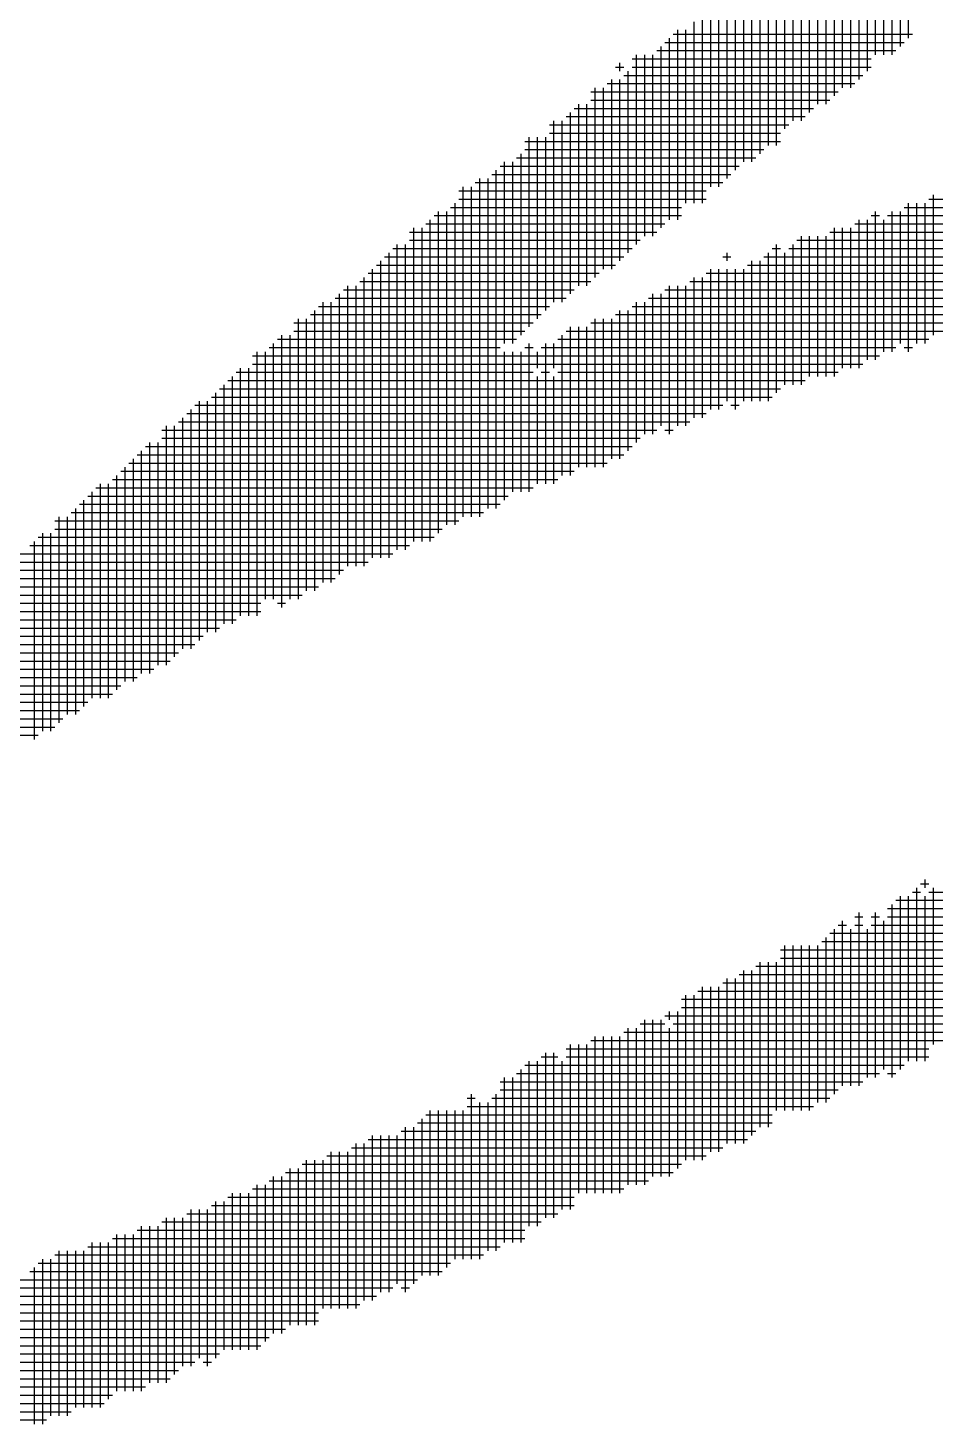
# Model space of a CAD drawing. Header units: feet. Extents: x 0 to 336400, y 0 to 237600.
# Drawn here: x 227890 to 228232, y 11920 to 12446 of the extents above; entities that cross this region are included whole.
import ezdxf

# ---------------------------------------------------------------- set-up
doc = ezdxf.new("R2010")
doc.units = ezdxf.units.FT
doc.header["$LTSCALE"] = 2200
doc.header["$MEASUREMENT"] = 0
doc.layers.add('CX-MISC', color=2, linetype='CONTINUOUS')

msp = doc.modelspace()

# ---------------------------------------------------------------- linework, layer by layer
at = {"layer": 'CX-MISC'}
for p, q in [((228221.73, 12513.61), (228221.73, 12442.07)), ((228215.51, 12510.5), (228215.51, 12435.85)), ((228218.62, 12510.5), (228218.62, 12438.96)), ((228206.18, 12504.28), (228206.18, 12429.63)), ((228209.29, 12504.28), (228209.29, 12435.85)), ((228212.4, 12504.28), (228212.4, 12435.85)), ((228199.96, 12498.06), (228199.96, 12423.41)), ((228203.07, 12498.06), (228203.07, 12426.52)), ((228190.63, 12488.73), (228190.63, 12417.19)), ((228193.74, 12491.84), (228193.74, 12420.3)), ((228196.85, 12491.84), (228196.85, 12423.41)), ((228184.41, 12485.62), (228184.41, 12414.08)), ((228187.52, 12485.62), (228187.52, 12417.19)), ((228178.18, 12479.4), (228178.18, 12410.97)), ((228181.29, 12479.4), (228181.29, 12410.97)), ((228168.85, 12473.18), (228168.85, 12401.64)), ((228171.96, 12473.18), (228171.96, 12401.64)), ((228175.07, 12476.29), (228175.07, 12407.86)), ((228162.63, 12466.96), (228162.63, 12395.42)), ((228165.74, 12466.96), (228165.74, 12398.53)), ((228153.3, 12460.73), (228153.3, 12389.2)), ((228159.52, 12463.84), (228159.52, 12395.42)), ((228150.19, 12457.62), (228150.19, 12386.08)), ((228156.41, 12457.62), (228156.41, 12392.31)), ((228143.97, 12451.4), (228143.97, 12379.86)), ((228147.08, 12454.51), (228147.08, 12386.08)), ((228134.64, 12445.18), (228134.64, 12373.64)), ((228137.75, 12445.18), (228137.75, 12379.86)), ((228140.86, 12448.29), (228140.86, 12379.86)), ((228129.97, 12440.52), (228220.17, 12440.52)), ((228131.53, 12442.07), (228131.53, 12373.64)), ((228133.08, 12443.63), (228223.29, 12443.63)), ((228119.09, 12435.85), (228119.09, 12364.31)), ((228122.2, 12435.85), (228122.2, 12367.42)), ((228125.31, 12435.85), (228125.31, 12367.42)), ((228126.86, 12437.41), (228217.06, 12437.41)), ((228128.42, 12438.96), (228128.42, 12370.53)), ((228111.31, 12431.19), (228114.42, 12431.19)), ((228112.87, 12432.74), (228112.87, 12429.63)), ((228115.98, 12429.63), (228115.98, 12361.2)), ((228117.53, 12434.3), (228207.73, 12434.3)), ((228117.53, 12431.19), (228207.73, 12431.19)), ((228108.2, 12424.96), (228201.51, 12424.96)), ((228109.76, 12426.52), (228109.76, 12354.98)), ((228112.87, 12426.52), (228112.87, 12358.09)), ((228114.42, 12428.08), (228204.62, 12428.08)), ((228101.98, 12421.85), (228195.29, 12421.85)), ((228101.98, 12418.74), (228192.18, 12418.74)), ((228103.53, 12423.41), (228103.53, 12351.87)), ((228106.65, 12423.41), (228106.65, 12354.98)), ((228094.2, 12414.08), (228094.2, 12345.65)), ((228095.76, 12415.63), (228185.96, 12415.63)), ((228097.31, 12417.19), (228097.31, 12348.76)), ((228100.42, 12417.19), (228100.42, 12348.76)), ((228086.43, 12409.41), (228176.63, 12409.41)), ((228087.98, 12410.97), (228087.98, 12342.54)), ((228091.09, 12410.97), (228091.09, 12342.54)), ((228092.65, 12412.52), (228182.85, 12412.52)), ((228077.1, 12403.19), (228173.52, 12403.19)), ((228078.65, 12404.75), (228078.65, 12333.21)), ((228081.76, 12404.75), (228081.76, 12336.32)), ((228084.87, 12404.75), (228084.87, 12339.43)), ((228086.43, 12406.3), (228173.52, 12406.3)), ((228075.54, 12398.53), (228075.54, 12330.1)), ((228077.1, 12400.08), (228167.3, 12400.08)), ((228066.21, 12392.31), (228066.21, 12264.78)), ((228067.77, 12393.86), (228157.97, 12393.86)), ((228069.32, 12395.42), (228069.32, 12326.99)), ((228072.43, 12395.42), (228072.43, 12326.99)), ((228073.99, 12396.97), (228164.19, 12396.97)), ((228058.43, 12387.64), (228151.75, 12387.64)), ((228059.99, 12389.2), (228059.99, 12261.67)), ((228063.1, 12389.2), (228063.1, 12264.78)), ((228064.65, 12390.75), (228154.86, 12390.75)), ((228052.21, 12384.53), (228145.53, 12384.53)), ((228053.77, 12386.08), (228053.77, 12261.67)), ((228056.88, 12386.08), (228056.88, 12261.67)), ((228231.06, 12382.97), (228231.06, 12330.1)), ((228044.44, 12376.75), (228044.44, 12255.45)), ((228047.55, 12376.75), (228047.55, 12258.56)), ((228049.1, 12378.31), (228136.19, 12378.31)), ((228050.66, 12379.86), (228050.66, 12258.56)), ((228052.21, 12381.42), (228145.53, 12381.42)), ((228209.29, 12376.75), (228209.29, 12320.77)), ((228215.51, 12376.75), (228215.51, 12323.88)), ((228218.62, 12376.75), (228218.62, 12326.99)), ((228220.17, 12378.31), (228400.58, 12378.31)), ((228221.73, 12379.86), (228221.73, 12323.88)), ((228224.84, 12379.86), (228224.84, 12326.99)), ((228227.95, 12379.86), (228227.95, 12326.99)), ((228229.51, 12381.42), (228422.35, 12381.42)), ((228039.77, 12372.09), (228129.97, 12372.09)), ((228041.33, 12373.64), (228041.33, 12252.34)), ((228042.88, 12375.2), (228136.19, 12375.2)), ((228201.51, 12372.09), (228372.58, 12372.09)), ((228203.07, 12373.64), (228203.07, 12317.66)), ((228206.18, 12373.64), (228206.18, 12320.77)), ((228207.73, 12375.2), (228210.84, 12375.2)), ((228212.4, 12373.64), (228212.4, 12323.88)), ((228213.95, 12375.2), (228391.25, 12375.2)), ((228033.55, 12368.98), (228126.86, 12368.98)), ((228035.11, 12370.53), (228035.11, 12252.34)), ((228038.22, 12370.53), (228038.22, 12252.34)), ((228181.29, 12367.42), (228181.29, 12311.44)), ((228184.41, 12367.42), (228184.41, 12314.55)), ((228187.52, 12367.42), (228187.52, 12314.55)), ((228190.63, 12367.42), (228190.63, 12314.55)), ((228192.18, 12368.98), (228363.25, 12368.98)), ((228193.74, 12370.53), (228193.74, 12314.55)), ((228196.85, 12370.53), (228196.85, 12317.66)), ((228199.96, 12370.53), (228199.96, 12317.66)), ((228025.77, 12361.2), (228025.77, 12246.12)), ((228027.33, 12362.76), (228117.53, 12362.76)), ((228028.89, 12364.31), (228028.89, 12249.23)), ((228032, 12364.31), (228032, 12249.23)), ((228033.55, 12365.87), (228120.64, 12365.87)), ((228153.3, 12361.2), (228153.3, 12358.09)), ((228168.85, 12361.2), (228168.85, 12305.21)), ((228170.41, 12362.76), (228173.52, 12362.76)), ((228171.96, 12364.31), (228171.96, 12308.32)), ((228175.07, 12361.2), (228175.07, 12311.44)), ((228176.63, 12362.76), (228338.37, 12362.76)), ((228178.18, 12364.31), (228178.18, 12311.44)), ((228179.74, 12365.87), (228347.7, 12365.87)), ((228021.11, 12356.54), (228111.31, 12356.54)), ((228022.66, 12358.09), (228022.66, 12246.12)), ((228024.22, 12359.65), (228114.42, 12359.65)), ((228151.75, 12359.65), (228154.86, 12359.65)), ((228161.08, 12356.54), (228313.49, 12356.54)), ((228162.63, 12358.09), (228162.63, 12305.21)), ((228165.74, 12358.09), (228165.74, 12305.21)), ((228167.3, 12359.65), (228325.93, 12359.65)), ((228014.89, 12350.32), (228101.98, 12350.32)), ((228016.44, 12351.87), (228016.44, 12243.01)), ((228018, 12353.43), (228105.09, 12353.43)), ((228019.55, 12354.98), (228019.55, 12246.12)), ((228139.3, 12350.32), (228294.82, 12350.32)), ((228140.86, 12351.87), (228140.86, 12298.99)), ((228143.97, 12351.87), (228143.97, 12298.99)), ((228145.53, 12353.43), (228307.27, 12353.43)), ((228147.08, 12354.98), (228147.08, 12302.1)), ((228150.19, 12354.98), (228150.19, 12302.1)), ((228153.3, 12354.98), (228153.3, 12305.21)), ((228156.41, 12354.98), (228156.41, 12302.1)), ((228159.52, 12354.98), (228159.52, 12305.21)), ((228007.11, 12345.65), (228007.11, 12239.9)), ((228008.67, 12347.2), (228095.76, 12347.2)), ((228010.22, 12348.76), (228010.22, 12243.01)), ((228013.33, 12348.76), (228013.33, 12243.01)), ((228125.31, 12345.65), (228125.31, 12292.77)), ((228128.42, 12345.65), (228128.42, 12295.88)), ((228129.97, 12347.2), (228285.49, 12347.2)), ((228131.53, 12348.76), (228131.53, 12292.77)), ((228134.64, 12348.76), (228134.64, 12295.88)), ((228137.75, 12348.76), (228137.75, 12295.88)), ((227999.34, 12340.98), (228086.43, 12340.98)), ((228000.89, 12342.54), (228000.89, 12236.79)), ((228004, 12342.54), (228004, 12236.79)), ((228005.56, 12344.09), (228092.65, 12344.09)), ((228117.53, 12340.98), (228266.83, 12340.98)), ((228119.09, 12342.54), (228119.09, 12289.66)), ((228122.2, 12342.54), (228122.2, 12292.77)), ((228123.75, 12344.09), (228279.27, 12344.09)), ((227990.01, 12334.76), (228080.21, 12334.76)), ((227991.56, 12336.32), (227991.56, 12230.56)), ((227994.67, 12336.32), (227994.67, 12233.68)), ((227996.23, 12337.87), (228083.32, 12337.87)), ((227997.78, 12339.43), (227997.78, 12233.68)), ((228101.98, 12334.76), (228248.17, 12334.76)), ((228103.53, 12336.32), (228103.53, 12280.33)), ((228106.65, 12336.32), (228106.65, 12280.33)), ((228109.76, 12336.32), (228109.76, 12283.44)), ((228111.31, 12337.87), (228257.5, 12337.87)), ((228112.87, 12339.43), (228112.87, 12283.44)), ((228115.98, 12339.43), (228115.98, 12286.55)), ((227985.34, 12330.1), (227985.34, 12227.45)), ((227988.45, 12330.1), (227988.45, 12230.56)), ((227990.01, 12331.65), (228077.1, 12331.65)), ((228091.09, 12330.1), (228091.09, 12277.22)), ((228092.65, 12331.65), (228238.84, 12331.65)), ((228094.2, 12333.21), (228094.2, 12277.22)), ((228097.31, 12333.21), (228097.31, 12280.33)), ((228100.42, 12333.21), (228100.42, 12280.33)), ((227976.01, 12323.88), (227976.01, 12224.34)), ((227979.12, 12323.88), (227979.12, 12230.56)), ((227980.67, 12325.43), (228067.77, 12325.43)), ((227982.23, 12326.99), (227982.23, 12230.56)), ((227983.78, 12328.54), (228073.99, 12328.54)), ((228069.32, 12323.88), (228069.32, 12267.89)), ((228072.43, 12323.88), (228072.43, 12271)), ((228075.54, 12323.88), (228075.54, 12271)), ((228077.1, 12325.43), (228080.21, 12325.43)), ((228078.65, 12326.99), (228078.65, 12271)), ((228081.76, 12323.88), (228081.76, 12317.66)), ((228083.32, 12325.43), (228217.06, 12325.43)), ((228084.87, 12326.99), (228084.87, 12274.11)), ((228087.98, 12326.99), (228087.98, 12317.66)), ((228089.54, 12328.54), (228229.51, 12328.54)), ((228220.17, 12325.43), (228223.29, 12325.43)), ((227974.45, 12322.32), (228210.84, 12322.32)), ((227974.45, 12319.21), (228204.62, 12319.21)), ((227966.68, 12314.55), (227966.68, 12221.23)), ((227968.23, 12316.1), (228080.21, 12316.1)), ((227969.79, 12317.66), (227969.79, 12224.34)), ((227972.9, 12317.66), (227972.9, 12224.34)), ((228081.76, 12314.55), (228081.76, 12274.11)), ((228083.32, 12316.1), (228086.43, 12316.1)), ((228087.98, 12314.55), (228087.98, 12274.11)), ((228089.54, 12316.1), (228195.29, 12316.1)), ((227960.46, 12308.32), (227960.46, 12218.12)), ((227962.01, 12309.88), (228173.52, 12309.88)), ((227963.57, 12311.44), (227963.57, 12221.23)), ((227965.12, 12312.99), (228182.85, 12312.99)), ((227952.68, 12303.66), (228151.75, 12303.66)), ((227954.24, 12305.21), (227954.24, 12215.01)), ((227957.35, 12305.21), (227957.35, 12218.12)), ((227958.9, 12306.77), (228170.41, 12306.77)), ((228154.86, 12303.66), (228157.97, 12303.66)), ((227948.01, 12298.99), (227948.01, 12211.9)), ((227949.57, 12300.55), (228145.53, 12300.55)), ((227951.13, 12302.1), (227951.13, 12211.9)), ((227940.24, 12294.33), (228126.86, 12294.33)), ((227941.79, 12295.88), (227941.79, 12205.68)), ((227944.9, 12295.88), (227944.9, 12208.79)), ((227946.46, 12297.44), (228139.3, 12297.44)), ((228129.97, 12294.33), (228133.08, 12294.33)), ((227934.02, 12288.11), (228117.53, 12288.11)), ((227935.57, 12289.66), (227935.57, 12202.57)), ((227938.68, 12289.66), (227938.68, 12205.68)), ((227940.24, 12291.22), (228120.64, 12291.22)), ((227927.8, 12281.89), (228108.2, 12281.89)), ((227929.35, 12283.44), (227929.35, 12199.46)), ((227930.91, 12285), (228114.42, 12285)), ((227932.46, 12286.55), (227932.46, 12202.57)), ((227923.13, 12277.22), (227923.13, 12196.35)), ((227924.69, 12278.78), (228095.76, 12278.78)), ((227926.24, 12280.33), (227926.24, 12199.46)), ((227915.36, 12272.56), (228080.21, 12272.56)), ((227916.91, 12274.11), (227916.91, 12193.24)), ((227920.02, 12274.11), (227920.02, 12193.24)), ((227921.58, 12275.67), (228089.54, 12275.67)), ((227909.13, 12266.33), (228067.77, 12266.33)), ((227910.69, 12267.89), (227910.69, 12190.13)), ((227912.25, 12269.44), (228070.88, 12269.44)), ((227913.8, 12271), (227913.8, 12193.24)), ((227901.36, 12261.67), (227901.36, 12183.91)), ((227904.47, 12261.67), (227904.47, 12187.02)), ((227906.02, 12263.22), (228061.54, 12263.22)), ((227907.58, 12264.78), (227907.58, 12187.02)), ((227895.14, 12255.45), (227895.14, 12180.8)), ((227898.25, 12255.45), (227898.25, 12180.8)), ((227899.8, 12260.11), (228052.21, 12260.11)), ((227899.8, 12257), (228045.99, 12257)), ((227890.47, 12250.78), (228033.55, 12250.78)), ((227892.03, 12252.34), (227892.03, 12177.69)), ((227893.58, 12253.89), (228042.88, 12253.89)), ((227884.25, 12247.67), (228027.33, 12247.67)), ((227878.03, 12241.45), (228008.67, 12241.45)), ((227884.25, 12244.56), (228018, 12244.56)), ((227871.81, 12235.23), (227999.34, 12235.23)), ((227874.92, 12238.34), (228005.56, 12238.34)), ((227868.7, 12232.12), (227993.12, 12232.12)), ((227862.48, 12229.01), (227977.56, 12229.01)), ((227862.48, 12225.9), (227977.56, 12225.9)), ((227983.78, 12229.01), (227986.89, 12229.01)), ((227853.15, 12219.68), (227962.01, 12219.68)), ((227856.26, 12222.79), (227968.23, 12222.79)), ((227843.82, 12213.46), (227952.68, 12213.46)), ((227846.93, 12216.57), (227955.79, 12216.57)), ((227837.6, 12210.35), (227946.46, 12210.35)), ((227831.37, 12204.13), (227937.13, 12204.13)), ((227837.6, 12207.24), (227943.35, 12207.24)), ((227822.04, 12197.91), (227924.69, 12197.91)), ((227828.26, 12201.02), (227930.91, 12201.02)), ((227818.93, 12194.8), (227921.58, 12194.8)), ((227809.6, 12188.57), (227909.13, 12188.57)), ((227812.71, 12191.68), (227912.25, 12191.68)), ((227797.16, 12182.35), (227899.8, 12182.35)), ((227800.27, 12185.46), (227902.91, 12185.46)), ((227790.94, 12179.24), (227893.58, 12179.24)), ((228227.95, 12124.81), (228227.95, 12121.7)), ((228218.62, 12118.59), (228218.62, 12053.27)), ((228221.73, 12118.59), (228221.73, 12056.38)), ((228223.29, 12120.15), (228226.4, 12120.15)), ((228224.84, 12121.7), (228224.84, 12056.38)), ((228226.4, 12123.26), (228229.51, 12123.26)), ((228227.95, 12118.59), (228227.95, 12056.38)), ((228229.51, 12120.15), (228350.81, 12120.15)), ((228231.06, 12121.7), (228231.06, 12062.6)), ((228213.95, 12113.92), (228341.48, 12113.92)), ((228215.51, 12115.48), (228215.51, 12050.16)), ((228217.06, 12117.04), (228341.48, 12117.04)), ((228196.85, 12109.26), (228196.85, 12047.05)), ((228201.51, 12110.81), (228204.62, 12110.81)), ((228203.07, 12112.37), (228203.07, 12047.05)), ((228207.73, 12110.81), (228210.84, 12110.81)), ((228209.29, 12112.37), (228209.29, 12050.16)), ((228212.4, 12109.26), (228212.4, 12053.27)), ((228213.95, 12110.81), (228329.04, 12110.81)), ((228190.63, 12103.04), (228190.63, 12040.83)), ((228192.18, 12104.59), (228313.49, 12104.59)), ((228193.74, 12106.15), (228193.74, 12043.94)), ((228195.29, 12107.7), (228198.4, 12107.7)), ((228199.96, 12106.15), (228199.96, 12047.05)), ((228201.51, 12107.7), (228204.62, 12107.7)), ((228206.18, 12106.15), (228206.18, 12050.16)), ((228207.73, 12107.7), (228319.71, 12107.7)), ((228173.52, 12098.37), (228297.93, 12098.37)), ((228175.07, 12099.93), (228175.07, 12037.72)), ((228178.18, 12099.93), (228178.18, 12037.72)), ((228181.29, 12099.93), (228181.29, 12037.72)), ((228184.41, 12099.93), (228184.41, 12037.72)), ((228187.52, 12099.93), (228187.52, 12040.83)), ((228189.07, 12101.48), (228313.49, 12101.48)), ((228165.74, 12093.71), (228165.74, 12031.5)), ((228168.85, 12093.71), (228168.85, 12031.5)), ((228171.96, 12093.71), (228171.96, 12037.72)), ((228173.52, 12095.26), (228297.93, 12095.26)), ((228153.3, 12087.49), (228153.3, 12025.28)), ((228156.41, 12087.49), (228156.41, 12025.28)), ((228157.97, 12089.04), (228282.38, 12089.04)), ((228159.52, 12090.6), (228159.52, 12025.28)), ((228162.63, 12090.6), (228162.63, 12028.39)), ((228164.19, 12092.15), (228285.49, 12092.15)), ((228142.41, 12082.82), (228276.16, 12082.82)), ((228143.97, 12084.38), (228143.97, 12019.06)), ((228147.08, 12084.38), (228147.08, 12022.17)), ((228150.19, 12084.38), (228150.19, 12022.17)), ((228151.75, 12085.93), (228279.27, 12085.93)), ((228136.19, 12079.71), (228269.94, 12079.71)), ((228136.19, 12076.6), (228263.72, 12076.6)), ((228137.75, 12081.27), (228137.75, 12019.06)), ((228140.86, 12081.27), (228140.86, 12019.06)), ((228122.2, 12071.93), (228122.2, 12009.73)), ((228125.31, 12071.93), (228125.31, 12012.84)), ((228128.42, 12071.93), (228128.42, 12012.84)), ((228129.97, 12073.49), (228257.5, 12073.49)), ((228131.53, 12075.04), (228131.53, 12071.93)), ((228134.64, 12075.04), (228134.64, 12015.95)), ((228114.42, 12067.27), (228245.06, 12067.27)), ((228115.98, 12068.82), (228115.98, 12009.73)), ((228119.09, 12068.82), (228119.09, 12009.73)), ((228120.64, 12070.38), (228129.97, 12070.38)), ((228131.53, 12068.82), (228131.53, 12012.84)), ((228133.08, 12070.38), (228254.39, 12070.38)), ((228092.65, 12061.05), (228229.51, 12061.05)), ((228094.2, 12062.6), (228094.2, 12000.4)), ((228097.31, 12062.6), (228097.31, 12006.62)), ((228100.42, 12062.6), (228100.42, 12006.62)), ((228101.98, 12064.16), (228238.84, 12064.16)), ((228103.53, 12065.71), (228103.53, 12006.62)), ((228106.65, 12065.71), (228106.65, 12006.62)), ((228109.76, 12065.71), (228109.76, 12006.62)), ((228112.87, 12065.71), (228112.87, 12006.62)), ((228078.65, 12056.38), (228078.65, 11994.17)), ((228081.76, 12056.38), (228081.76, 11994.17)), ((228083.32, 12057.94), (228089.54, 12057.94)), ((228084.87, 12059.49), (228084.87, 11997.28)), ((228087.98, 12059.49), (228087.98, 11997.28)), ((228091.09, 12056.38), (228091.09, 12000.4)), ((228092.65, 12057.94), (228229.51, 12057.94)), ((228069.32, 12050.16), (228069.32, 11987.95)), ((228072.43, 12050.16), (228072.43, 11987.95)), ((228073.99, 12051.72), (228210.84, 12051.72)), ((228075.54, 12053.27), (228075.54, 11987.95)), ((228077.1, 12054.83), (228220.17, 12054.83)), ((228213.95, 12051.72), (228217.06, 12051.72)), ((228067.77, 12048.61), (228204.62, 12048.61)), ((228067.77, 12045.5), (228195.29, 12045.5)), ((228055.32, 12042.39), (228058.43, 12042.39)), ((228056.88, 12043.94), (228056.88, 11981.73)), ((228059.99, 12040.83), (228059.99, 11981.73)), ((228063.1, 12040.83), (228063.1, 11984.84)), ((228064.65, 12042.39), (228192.18, 12042.39)), ((228066.21, 12043.94), (228066.21, 11984.84)), ((228038.22, 12034.61), (228038.22, 11975.51)), ((228039.77, 12036.16), (228170.41, 12036.16)), ((228041.33, 12037.72), (228041.33, 11975.51)), ((228044.44, 12037.72), (228044.44, 11975.51)), ((228047.55, 12037.72), (228047.55, 11978.62)), ((228050.66, 12037.72), (228050.66, 11981.73)), ((228053.77, 12037.72), (228053.77, 11981.73)), ((228055.32, 12039.28), (228185.96, 12039.28)), ((228030.44, 12029.94), (228164.19, 12029.94)), ((228032, 12031.5), (228032, 11969.29)), ((228035.11, 12031.5), (228035.11, 11972.4)), ((228036.66, 12033.05), (228170.41, 12033.05)), ((228013.33, 12025.28), (228013.33, 11963.07)), ((228016.44, 12025.28), (228016.44, 11966.18)), ((228018, 12026.83), (228161.08, 12026.83)), ((228019.55, 12028.39), (228019.55, 11966.18)), ((228022.66, 12028.39), (228022.66, 11969.29)), ((228025.77, 12028.39), (228025.77, 11969.29)), ((228028.89, 12028.39), (228028.89, 11972.4)), ((227994.67, 12019.06), (227994.67, 11956.85)), ((227997.78, 12019.06), (227997.78, 11956.85)), ((228000.89, 12019.06), (228000.89, 11963.07)), ((228002.45, 12020.61), (228145.53, 12020.61)), ((228004, 12022.17), (228004, 11963.07)), ((228007.11, 12022.17), (228007.11, 11963.07)), ((228010.22, 12022.17), (228010.22, 11963.07)), ((228011.78, 12023.72), (228151.75, 12023.72)), ((227986.89, 12014.39), (228133.08, 12014.39)), ((227988.45, 12015.95), (227988.45, 11956.85)), ((227991.56, 12015.95), (227991.56, 11956.85)), ((227993.12, 12017.5), (228136.19, 12017.5)), ((227974.45, 12008.17), (228114.42, 12008.17)), ((227976.01, 12009.73), (227976.01, 11947.52)), ((227979.12, 12009.73), (227979.12, 11950.63)), ((227980.67, 12011.28), (228123.75, 12011.28)), ((227982.23, 12012.84), (227982.23, 11953.74)), ((227985.34, 12012.84), (227985.34, 11953.74)), ((227960.46, 12003.51), (227960.46, 11944.41)), ((227963.57, 12003.51), (227963.57, 11947.52)), ((227965.12, 12005.06), (228095.76, 12005.06)), ((227966.68, 12006.62), (227966.68, 11947.52)), ((227969.79, 12006.62), (227969.79, 11947.52)), ((227972.9, 12006.62), (227972.9, 11947.52)), ((227949.57, 11998.84), (228089.54, 11998.84)), ((227951.13, 12000.4), (227951.13, 11941.3)), ((227954.24, 12000.4), (227954.24, 11944.41)), ((227957.35, 12000.4), (227957.35, 11941.3)), ((227958.9, 12001.95), (228095.76, 12001.95)), ((227930.91, 11992.62), (228077.1, 11992.62)), ((227932.46, 11994.17), (227932.46, 11931.97)), ((227935.57, 11994.17), (227935.57, 11935.08)), ((227938.68, 11994.17), (227938.68, 11935.08)), ((227940.24, 11995.73), (228083.32, 11995.73)), ((227941.79, 11997.28), (227941.79, 11935.08)), ((227944.9, 11997.28), (227944.9, 11938.19)), ((227948.01, 11997.28), (227948.01, 11941.3)), ((227913.8, 11987.95), (227913.8, 11925.75)), ((227916.91, 11987.95), (227916.91, 11925.75)), ((227920.02, 11987.95), (227920.02, 11928.86)), ((227921.58, 11989.51), (228077.1, 11989.51)), ((227923.13, 11991.06), (227923.13, 11931.97)), ((227926.24, 11991.06), (227926.24, 11931.97)), ((227929.35, 11991.06), (227929.35, 11931.97)), ((227895.14, 11981.73), (227895.14, 11919.52)), ((227898.25, 11981.73), (227898.25, 11922.64)), ((227899.8, 11983.29), (228061.54, 11983.29)), ((227901.36, 11984.84), (227901.36, 11922.64)), ((227904.47, 11984.84), (227904.47, 11922.64)), ((227907.58, 11984.84), (227907.58, 11925.75)), ((227910.69, 11984.84), (227910.69, 11925.75)), ((227912.25, 11986.4), (228067.77, 11986.4)), ((227890.47, 11977.07), (228045.99, 11977.07)), ((227892.03, 11978.62), (227892.03, 11919.52)), ((227893.58, 11980.18), (228049.1, 11980.18)), ((227878.03, 11973.96), (228036.66, 11973.96)), ((227856.26, 11967.74), (228021.11, 11967.74)), ((227874.92, 11970.85), (228027.33, 11970.85)), ((228030.44, 11970.85), (228033.55, 11970.85)), ((227834.49, 11961.52), (227999.34, 11961.52)), ((227846.93, 11964.63), (228014.89, 11964.63)), ((227818.93, 11958.4), (227999.34, 11958.4)), ((227769.17, 11952.18), (227980.67, 11952.18)), ((227800.27, 11955.29), (227986.89, 11955.29)), ((227579.43, 11949.07), (227977.56, 11949.07)), ((227579.43, 11945.96), (227962.01, 11945.96)), ((227573.21, 11939.74), (227946.46, 11939.74)), ((227576.32, 11942.85), (227952.68, 11942.85)), ((227955.79, 11942.85), (227958.9, 11942.85)), ((227570.1, 11936.63), (227943.35, 11936.63)), ((227650.97, 11933.52), (227934.02, 11933.52)), ((227654.08, 11930.41), (227921.58, 11930.41)), ((227657.19, 11927.3), (227918.47, 11927.3)), ((227663.41, 11924.19), (227906.02, 11924.19)), ((227666.52, 11921.08), (227896.69, 11921.08))]:
    msp.add_line(p, q, dxfattribs=at)

doc.saveas('drawing.dxf')
